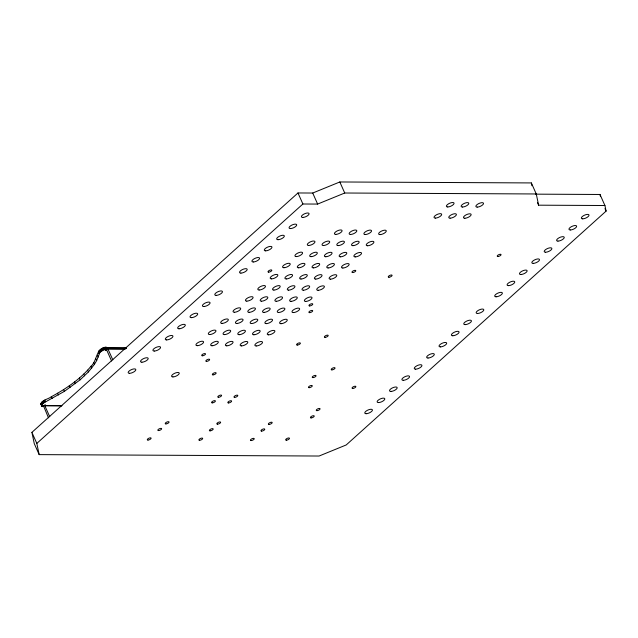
<?xml version="1.0" encoding="UTF-8"?>
<svg xmlns="http://www.w3.org/2000/svg" width="638" height="638" viewBox="0 0 638 638"><rect width="100%" height="100%" fill="white"/><g stroke="black" fill="none" stroke-linecap="round" stroke-linejoin="round"><path stroke-width="0.96" d="M49.708 416.686L44.843 405.76L45.521 404.947L44.788 404.947L42.858 406.677L41.725 406.023L40.848 403.91C42.323 399.675 48.289 399.228 51.343 396.748C65.993 388.741 80.284 379.283 90.987 366.284C97.431 360.709 95.772 347.694 106.323 347.12L107.104 348.866L105.182 350.605L106.721 350.087L111.586 361.012M107.104 348.866L103.643 349.863L99.967 352.264L96.665 360.566L94.512 364.242L88.443 371.914L80.189 379.777L64.39 391.349L43.998 402.738L41.885 404.779L41.725 406.023M31.9 432.373L297.978 192.963L312.716 193.035L339.823 181.974L531.35 182.931L536.263 193.968L538.624 205.181L604.92 205.516L606.1 211.114L346.203 444.965L319.096 456.026L39.173 454.623L34.261 443.585L31.9 432.373L36.813 443.418L39.173 454.623M36.813 443.418L302.898 204.001L317.628 204.072L344.735 193.011L536.263 193.968M535.689 194.151L600.007 194.478L604.92 205.516M126.396 348.053L106.219 348.013L107.822 348.715L112.83 359.896M107.208 348.101L126.141 348.196M107.439 348.26L126.364 348.348M123.684 348.388L125.678 348.396M107.647 348.46L125.574 348.555M107.822 348.715L125.758 348.803M107.974 349.002L124.912 349.082M44.883 405.521L61.838 405.585L44.835 405.664M44.835 405.696L61.79 405.872M40.848 403.91L42.347 406.534M604.968 208.57L606.1 211.114M537.491 202.637L538.624 205.181M339.823 181.974L344.735 193.011M312.716 193.035L317.628 204.072M297.978 192.963L302.898 204.001M105.509 347.247L106.291 349.002M104.648 347.463L105.429 349.217M103.755 347.75L104.536 349.504M102.862 348.109L103.643 349.863M101.984 348.523L102.766 350.278M101.163 348.986L101.944 350.733M100.405 349.48L101.187 351.227M99.743 349.991L100.525 351.745M99.185 350.509L99.967 352.264M98.754 351.02L99.536 352.774M98.459 351.506L99.241 353.261M98.308 351.953L99.089 353.707M97.407 355.294L98.188 357.049M95.883 358.819L96.665 360.566M93.73 362.488L94.512 364.242M90.987 366.284L91.76 368.038M87.661 370.16L88.443 371.914M83.793 374.083L84.567 375.838M79.407 378.031L80.189 379.777M74.558 381.947L75.34 383.701M69.271 385.815L70.052 387.569M63.609 389.595L64.39 391.349M57.611 393.247L58.393 395.002M51.343 396.748L52.125 398.503M44.843 400.058L45.625 401.812M43.998 400.505L44.78 402.259M43.217 400.991L43.998 402.738M42.515 401.493L43.296 403.248M41.925 402.012L42.706 403.766M48.472 417.802L43.376 405.537M41.446 402.53L42.228 404.285M41.103 403.025L41.885 404.779M40.904 403.487L41.677 405.242M41.183 404.564L41.964 406.318M600.007 194.478L600.398 196.344M531.35 182.931L531.94 185.738M202.358 355.781A2.074 0.797 -24 0 0 205.492 354.122A2.074 0.797 -24 0 0 202.94 354.106A2.074 0.797 -24 0 0 202.358 355.781M297.236 345.062A2.074 0.797 -24 0 0 300.37 343.396A2.074 0.797 -24 0 0 297.818 343.388A2.074 0.797 -24 0 0 297.236 345.062M251.093 440.571A2.074 0.797 -24 0 0 254.227 438.904A2.074 0.797 -24 0 0 251.675 438.896A2.074 0.797 -24 0 0 251.093 440.571M147.96 440.053A2.074 0.797 -24 0 0 151.094 438.386A2.074 0.797 -24 0 0 148.542 438.378A2.074 0.797 -24 0 0 147.96 440.053M199.527 440.308A2.074 0.797 -24 0 0 202.661 438.649A2.074 0.797 -24 0 0 200.109 438.633A2.074 0.797 -24 0 0 199.527 440.308M212.996 374.873A2.074 0.797 -24 0 0 216.123 373.206A2.074 0.797 -24 0 0 213.571 373.198A2.074 0.797 -24 0 0 212.996 374.873M312.915 377.616A2.074 0.797 -24 0 0 316.041 375.949A2.074 0.797 -24 0 0 313.489 375.934A2.074 0.797 -24 0 0 312.915 377.616M316.919 410.665A2.074 0.797 -24 0 0 320.053 408.998A2.074 0.797 -24 0 0 317.501 408.99A2.074 0.797 -24 0 0 316.919 410.665M268.654 272.131A2.074 0.797 -24 0 0 271.788 270.472A2.074 0.797 -24 0 0 269.236 270.456A2.074 0.797 -24 0 0 268.654 272.131M331.888 369.873A2.074 0.797 -24 0 0 335.022 368.206A2.074 0.797 -24 0 0 332.47 368.19A2.074 0.797 -24 0 0 331.888 369.873M234.648 397.378A2.074 0.797 -24 0 0 237.783 395.712A2.074 0.797 -24 0 0 235.231 395.696A2.074 0.797 -24 0 0 234.648 397.378M218.443 397.299A2.074 0.797 -24 0 0 221.577 395.632A2.074 0.797 -24 0 0 219.025 395.616A2.074 0.797 -24 0 0 218.443 397.299M212.255 402.865A2.074 0.797 -24 0 0 215.389 401.198A2.074 0.797 -24 0 0 212.837 401.182A2.074 0.797 -24 0 0 212.255 402.865M228.46 402.945A2.074 0.797 -24 0 0 231.594 401.278A2.074 0.797 -24 0 0 229.042 401.27A2.074 0.797 -24 0 0 228.46 402.945M309.143 387.673A2.074 0.797 -24 0 0 312.269 386.006A2.074 0.797 -24 0 0 309.717 385.998A2.074 0.797 -24 0 0 309.143 387.673M352.718 388.446A2.074 0.797 -24 0 0 355.852 386.787A2.074 0.797 -24 0 0 353.3 386.772A2.074 0.797 -24 0 0 352.718 388.446M365.247 234.545A4.155 1.587 -24 0 0 371.507 231.219A4.155 1.587 -24 0 0 366.403 231.195A4.155 1.587 -24 0 0 365.247 234.545M352.87 245.678A4.155 1.587 -24 0 0 359.13 242.352A4.155 1.587 -24 0 0 354.034 242.328A4.155 1.587 -24 0 0 352.87 245.678M340.493 256.819A4.155 1.587 -24 0 0 346.761 253.485A4.155 1.587 -24 0 0 341.657 253.461A4.155 1.587 -24 0 0 340.493 256.819M328.115 267.952A4.155 1.587 -24 0 0 334.384 264.626A4.155 1.587 -24 0 0 329.28 264.603A4.155 1.587 -24 0 0 328.115 267.952M315.738 279.085A4.155 1.587 -24 0 0 322.007 275.76A4.155 1.587 -24 0 0 316.903 275.736A4.155 1.587 -24 0 0 315.738 279.085M303.369 290.226A4.155 1.587 -24 0 0 309.629 286.893A4.155 1.587 -24 0 0 304.525 286.869A4.155 1.587 -24 0 0 303.369 290.226M290.992 301.359A4.155 1.587 -24 0 0 297.252 298.034A4.155 1.587 -24 0 0 292.148 298.01A4.155 1.587 -24 0 0 290.992 301.359M305.722 301.431A4.155 1.587 -24 0 0 311.99 298.106A4.155 1.587 -24 0 0 306.886 298.082A4.155 1.587 -24 0 0 305.722 301.431M293.344 312.572A4.155 1.587 -24 0 0 299.613 309.239A4.155 1.587 -24 0 0 294.509 309.215A4.155 1.587 -24 0 0 293.344 312.572M280.975 323.705A4.155 1.587 -24 0 0 287.236 320.38A4.155 1.587 -24 0 0 282.132 320.348A4.155 1.587 -24 0 0 280.975 323.705M268.598 334.838A4.155 1.587 -24 0 0 274.858 331.513A4.155 1.587 -24 0 0 269.754 331.489A4.155 1.587 -24 0 0 268.598 334.838M253.86 334.767A4.155 1.587 -24 0 0 260.129 331.441A4.155 1.587 -24 0 0 255.025 331.409A4.155 1.587 -24 0 0 253.86 334.767M266.237 323.633A4.155 1.587 -24 0 0 272.506 320.3A4.155 1.587 -24 0 0 267.402 320.276A4.155 1.587 -24 0 0 266.237 323.633M278.615 312.492A4.155 1.587 -24 0 0 284.875 309.167A4.155 1.587 -24 0 0 279.779 309.143A4.155 1.587 -24 0 0 278.615 312.492M276.254 301.288A4.155 1.587 -24 0 0 282.522 297.954A4.155 1.587 -24 0 0 277.418 297.93A4.155 1.587 -24 0 0 276.254 301.288M263.885 312.421A4.155 1.587 -24 0 0 270.145 309.095A4.155 1.587 -24 0 0 265.041 309.071A4.155 1.587 -24 0 0 263.885 312.421M251.508 323.554A4.155 1.587 -24 0 0 257.768 320.228A4.155 1.587 -24 0 0 252.664 320.204A4.155 1.587 -24 0 0 251.508 323.554M239.13 334.695A4.155 1.587 -24 0 0 245.391 331.361A4.155 1.587 -24 0 0 240.287 331.337A4.155 1.587 -24 0 0 239.13 334.695M224.401 334.615A4.155 1.587 -24 0 0 230.661 331.289A4.155 1.587 -24 0 0 225.557 331.266A4.155 1.587 -24 0 0 224.401 334.615M236.77 323.482A4.155 1.587 -24 0 0 243.038 320.156A4.155 1.587 -24 0 0 237.934 320.132A4.155 1.587 -24 0 0 236.77 323.482M249.147 312.349A4.155 1.587 -24 0 0 255.415 309.023A4.155 1.587 -24 0 0 250.311 308.991A4.155 1.587 -24 0 0 249.147 312.349M261.524 301.208A4.155 1.587 -24 0 0 267.793 297.882A4.155 1.587 -24 0 0 262.689 297.858A4.155 1.587 -24 0 0 261.524 301.208M288.631 290.146A4.155 1.587 -24 0 0 294.9 286.821A4.155 1.587 -24 0 0 289.796 286.797A4.155 1.587 -24 0 0 288.631 290.146M273.901 290.075A4.155 1.587 -24 0 0 280.162 286.749A4.155 1.587 -24 0 0 275.058 286.725A4.155 1.587 -24 0 0 273.901 290.075M286.279 278.942A4.155 1.587 -24 0 0 292.539 275.616A4.155 1.587 -24 0 0 287.435 275.584A4.155 1.587 -24 0 0 286.279 278.942M301.008 279.013A4.155 1.587 -24 0 0 307.277 275.688A4.155 1.587 -24 0 0 302.173 275.664A4.155 1.587 -24 0 0 301.008 279.013M313.386 267.88A4.155 1.587 -24 0 0 319.646 264.555A4.155 1.587 -24 0 0 314.542 264.523A4.155 1.587 -24 0 0 313.386 267.88M298.656 267.808A4.155 1.587 -24 0 0 304.916 264.475A4.155 1.587 -24 0 0 299.812 264.451A4.155 1.587 -24 0 0 298.656 267.808M311.025 256.667A4.155 1.587 -24 0 0 317.293 253.342A4.155 1.587 -24 0 0 312.189 253.318A4.155 1.587 -24 0 0 311.025 256.667M325.763 256.747A4.155 1.587 -24 0 0 332.023 253.414A4.155 1.587 -24 0 0 326.919 253.39A4.155 1.587 -24 0 0 325.763 256.747M338.14 245.606A4.155 1.587 -24 0 0 344.4 242.281A4.155 1.587 -24 0 0 339.296 242.257A4.155 1.587 -24 0 0 338.14 245.606M323.402 245.534A4.155 1.587 -24 0 0 329.671 242.209A4.155 1.587 -24 0 0 324.567 242.177A4.155 1.587 -24 0 0 323.402 245.534M335.779 234.401A4.155 1.587 -24 0 0 342.048 231.068A4.155 1.587 -24 0 0 336.944 231.044A4.155 1.587 -24 0 0 335.779 234.401M350.509 234.473A4.155 1.587 -24 0 0 356.778 231.147A4.155 1.587 -24 0 0 351.674 231.115A4.155 1.587 -24 0 0 350.509 234.473M308.672 245.463A4.155 1.587 -24 0 0 314.933 242.129A4.155 1.587 -24 0 0 309.829 242.105A4.155 1.587 -24 0 0 308.672 245.463M296.295 256.596A4.155 1.587 -24 0 0 302.556 253.27A4.155 1.587 -24 0 0 297.46 253.238A4.155 1.587 -24 0 0 296.295 256.596M283.918 267.729A4.155 1.587 -24 0 0 290.186 264.403A4.155 1.587 -24 0 0 285.082 264.379A4.155 1.587 -24 0 0 283.918 267.729M271.541 278.87A4.155 1.587 -24 0 0 277.809 275.536A4.155 1.587 -24 0 0 272.705 275.512A4.155 1.587 -24 0 0 271.541 278.87M259.164 290.003A4.155 1.587 -24 0 0 265.432 286.677A4.155 1.587 -24 0 0 260.328 286.645A4.155 1.587 -24 0 0 259.164 290.003M246.794 301.136A4.155 1.587 -24 0 0 253.055 297.81A4.155 1.587 -24 0 0 247.951 297.786A4.155 1.587 -24 0 0 246.794 301.136M234.417 312.277A4.155 1.587 -24 0 0 240.678 308.944A4.155 1.587 -24 0 0 235.574 308.92A4.155 1.587 -24 0 0 234.417 312.277M222.04 323.41A4.155 1.587 -24 0 0 228.3 320.085A4.155 1.587 -24 0 0 223.204 320.053A4.155 1.587 -24 0 0 222.04 323.41M209.663 334.543A4.155 1.587 -24 0 0 215.931 331.218A4.155 1.587 -24 0 0 210.827 331.194A4.155 1.587 -24 0 0 209.663 334.543M212.023 345.756A4.155 1.587 -24 0 0 218.284 342.423A4.155 1.587 -24 0 0 213.18 342.399A4.155 1.587 -24 0 0 212.023 345.756M197.286 345.676A4.155 1.587 -24 0 0 203.554 342.351A4.155 1.587 -24 0 0 198.45 342.327A4.155 1.587 -24 0 0 197.286 345.676M261.612 431.105A2.074 0.797 -24 0 0 264.746 429.438A2.074 0.797 -24 0 0 262.194 429.43A2.074 0.797 -24 0 0 261.612 431.105M158.479 430.586A2.074 0.797 -24 0 0 161.613 428.919A2.074 0.797 -24 0 0 159.061 428.911A2.074 0.797 -24 0 0 158.479 430.586M210.046 430.849A2.074 0.797 -24 0 0 213.18 429.183A2.074 0.797 -24 0 0 210.628 429.167A2.074 0.797 -24 0 0 210.046 430.849M309.55 312.652A2.074 0.797 -24 0 0 312.684 310.985A2.074 0.797 -24 0 0 310.132 310.969A2.074 0.797 -24 0 0 309.55 312.652M352.631 272.554A2.074 0.797 -24 0 0 355.765 270.887A2.074 0.797 -24 0 0 353.213 270.879A2.074 0.797 -24 0 0 352.631 272.554M165.904 423.903A2.074 0.797 -24 0 0 169.038 422.244A2.074 0.797 -24 0 0 166.486 422.228A2.074 0.797 -24 0 0 165.904 423.903M269.037 424.422A2.074 0.797 -24 0 0 272.171 422.755A2.074 0.797 -24 0 0 269.619 422.747A2.074 0.797 -24 0 0 269.037 424.422M217.47 424.166A2.074 0.797 -24 0 0 220.604 422.5A2.074 0.797 -24 0 0 218.052 422.484A2.074 0.797 -24 0 0 217.47 424.166M309.613 305.929A2.074 0.797 -24 0 0 312.748 304.27A2.074 0.797 -24 0 0 310.196 304.254A2.074 0.797 -24 0 0 309.613 305.929M311.081 417.914A2.074 0.797 -24 0 0 314.215 416.247A2.074 0.797 -24 0 0 311.663 416.239A2.074 0.797 -24 0 0 311.081 417.914M286.334 440.188A2.074 0.797 -24 0 0 289.461 438.521A2.074 0.797 -24 0 0 286.909 438.505A2.074 0.797 -24 0 0 286.334 440.188M497.903 256.484A2.074 0.797 -24 0 0 501.029 254.825A2.074 0.797 -24 0 0 498.477 254.809A2.074 0.797 -24 0 0 497.903 256.484M388.933 277.219A2.074 0.797 -24 0 0 392.067 275.552A2.074 0.797 -24 0 0 389.515 275.536A2.074 0.797 -24 0 0 388.933 277.219M206.481 361.403A2.074 0.797 -24 0 0 209.615 359.736A2.074 0.797 -24 0 0 207.063 359.728A2.074 0.797 -24 0 0 206.481 361.403M325.053 337.358A2.074 0.797 -24 0 0 328.187 335.7A2.074 0.797 -24 0 0 325.635 335.684A2.074 0.797 -24 0 0 325.053 337.358M464.839 218.252A4.155 1.587 -24 0 0 471.107 214.918A4.155 1.587 -24 0 0 466.003 214.894A4.155 1.587 -24 0 0 464.839 218.252M477.216 207.111A4.155 1.587 -24 0 0 483.484 203.785A4.155 1.587 -24 0 0 478.38 203.761A4.155 1.587 -24 0 0 477.216 207.111M450.109 218.172A4.155 1.587 -24 0 0 456.369 214.846A4.155 1.587 -24 0 0 451.265 214.823A4.155 1.587 -24 0 0 450.109 218.172M462.486 207.039A4.155 1.587 -24 0 0 468.747 203.713A4.155 1.587 -24 0 0 463.643 203.689A4.155 1.587 -24 0 0 462.486 207.039M435.371 218.1A4.155 1.587 -24 0 0 441.64 214.775A4.155 1.587 -24 0 0 436.536 214.751A4.155 1.587 -24 0 0 435.371 218.1M447.748 206.967A4.155 1.587 -24 0 0 454.017 203.634A4.155 1.587 -24 0 0 448.913 203.61A4.155 1.587 -24 0 0 447.748 206.967M172.946 376.914A4.155 1.587 -24 0 0 179.214 373.581A4.155 1.587 -24 0 0 174.11 373.557A4.155 1.587 -24 0 0 172.946 376.914M226.753 345.828A4.155 1.587 -24 0 0 233.022 342.502A4.155 1.587 -24 0 0 227.918 342.47A4.155 1.587 -24 0 0 226.753 345.828M241.483 345.9A4.155 1.587 -24 0 0 247.751 342.574A4.155 1.587 -24 0 0 242.647 342.55A4.155 1.587 -24 0 0 241.483 345.9M256.221 345.971A4.155 1.587 -24 0 0 262.481 342.646A4.155 1.587 -24 0 0 257.377 342.622A4.155 1.587 -24 0 0 256.221 345.971M318.099 290.298A4.155 1.587 -24 0 0 324.367 286.972A4.155 1.587 -24 0 0 319.263 286.94A4.155 1.587 -24 0 0 318.099 290.298M330.476 279.165A4.155 1.587 -24 0 0 336.736 275.831A4.155 1.587 -24 0 0 331.632 275.807A4.155 1.587 -24 0 0 330.476 279.165M342.853 268.024A4.155 1.587 -24 0 0 349.114 264.698A4.155 1.587 -24 0 0 344.01 264.674A4.155 1.587 -24 0 0 342.853 268.024M355.23 256.891A4.155 1.587 -24 0 0 361.491 253.565A4.155 1.587 -24 0 0 356.387 253.541A4.155 1.587 -24 0 0 355.23 256.891M367.6 245.758A4.155 1.587 -24 0 0 373.868 242.424A4.155 1.587 -24 0 0 368.764 242.4A4.155 1.587 -24 0 0 367.6 245.758M379.977 234.617A4.155 1.587 -24 0 0 386.245 231.291A4.155 1.587 -24 0 0 381.141 231.267A4.155 1.587 -24 0 0 379.977 234.617M166.646 339.926A4.155 1.587 -24 0 0 172.906 336.601A4.155 1.587 -24 0 0 167.802 336.577A4.155 1.587 -24 0 0 166.646 339.926M179.023 328.793A4.155 1.587 -24 0 0 185.283 325.468A4.155 1.587 -24 0 0 180.179 325.436A4.155 1.587 -24 0 0 179.023 328.793M240.901 273.112A4.155 1.587 -24 0 0 247.161 269.786A4.155 1.587 -24 0 0 242.057 269.762A4.155 1.587 -24 0 0 240.901 273.112M253.278 261.979A4.155 1.587 -24 0 0 259.538 258.653A4.155 1.587 -24 0 0 254.434 258.629A4.155 1.587 -24 0 0 253.278 261.979M265.647 250.846A4.155 1.587 -24 0 0 271.916 247.512A4.155 1.587 -24 0 0 266.812 247.488A4.155 1.587 -24 0 0 265.647 250.846M278.024 239.705A4.155 1.587 -24 0 0 284.293 236.379A4.155 1.587 -24 0 0 279.189 236.355A4.155 1.587 -24 0 0 278.024 239.705M290.402 228.571A4.155 1.587 -24 0 0 296.67 225.246A4.155 1.587 -24 0 0 291.566 225.222A4.155 1.587 -24 0 0 290.402 228.571M302.779 217.438A4.155 1.587 -24 0 0 309.039 214.105A4.155 1.587 -24 0 0 303.935 214.081A4.155 1.587 -24 0 0 302.779 217.438M390.879 391.437A4.155 1.587 -24 0 0 397.139 388.111A4.155 1.587 -24 0 0 392.035 388.087A4.155 1.587 -24 0 0 390.879 391.437M557.955 241.108A4.155 1.587 -24 0 0 564.215 237.783A4.155 1.587 -24 0 0 559.111 237.759A4.155 1.587 -24 0 0 557.955 241.108M545.578 252.249A4.155 1.587 -24 0 0 551.838 248.916A4.155 1.587 -24 0 0 546.734 248.892A4.155 1.587 -24 0 0 545.578 252.249M533.201 263.382A4.155 1.587 -24 0 0 539.469 260.057A4.155 1.587 -24 0 0 534.365 260.025A4.155 1.587 -24 0 0 533.201 263.382M520.823 274.515A4.155 1.587 -24 0 0 527.092 271.19A4.155 1.587 -24 0 0 521.988 271.166A4.155 1.587 -24 0 0 520.823 274.515M508.446 285.649A4.155 1.587 -24 0 0 514.714 282.323A4.155 1.587 -24 0 0 509.61 282.299A4.155 1.587 -24 0 0 508.446 285.649M496.069 296.79A4.155 1.587 -24 0 0 502.337 293.456A4.155 1.587 -24 0 0 497.233 293.432A4.155 1.587 -24 0 0 496.069 296.79M477.511 313.489A4.155 1.587 -24 0 0 483.771 310.164A4.155 1.587 -24 0 0 478.667 310.14A4.155 1.587 -24 0 0 477.511 313.489M465.134 324.63A4.155 1.587 -24 0 0 471.394 321.297A4.155 1.587 -24 0 0 466.29 321.273A4.155 1.587 -24 0 0 465.134 324.63M452.757 335.763A4.155 1.587 -24 0 0 459.025 332.438A4.155 1.587 -24 0 0 453.921 332.406A4.155 1.587 -24 0 0 452.757 335.763M440.38 346.897A4.155 1.587 -24 0 0 446.648 343.571A4.155 1.587 -24 0 0 441.544 343.547A4.155 1.587 -24 0 0 440.38 346.897M428.002 358.03A4.155 1.587 -24 0 0 434.271 354.704A4.155 1.587 -24 0 0 429.167 354.68A4.155 1.587 -24 0 0 428.002 358.03M415.633 369.171A4.155 1.587 -24 0 0 421.893 365.845A4.155 1.587 -24 0 0 416.789 365.813A4.155 1.587 -24 0 0 415.633 369.171M191.392 317.66A4.155 1.587 -24 0 0 197.66 314.327A4.155 1.587 -24 0 0 192.556 314.303A4.155 1.587 -24 0 0 191.392 317.66M203.769 306.519A4.155 1.587 -24 0 0 210.038 303.194A4.155 1.587 -24 0 0 204.934 303.17A4.155 1.587 -24 0 0 203.769 306.519M403.256 380.304A4.155 1.587 -24 0 0 409.516 376.978A4.155 1.587 -24 0 0 404.412 376.954A4.155 1.587 -24 0 0 403.256 380.304M141.891 362.201A4.155 1.587 -24 0 0 148.16 358.875A4.155 1.587 -24 0 0 143.056 358.843A4.155 1.587 -24 0 0 141.891 362.201M129.514 373.334A4.155 1.587 -24 0 0 135.782 370.008A4.155 1.587 -24 0 0 130.678 369.984A4.155 1.587 -24 0 0 129.514 373.334M154.268 351.059A4.155 1.587 -24 0 0 160.529 347.734A4.155 1.587 -24 0 0 155.425 347.71A4.155 1.587 -24 0 0 154.268 351.059M582.701 218.842A4.155 1.587 -24 0 0 588.97 215.508A4.155 1.587 -24 0 0 583.866 215.484A4.155 1.587 -24 0 0 582.701 218.842M366.124 413.711A4.155 1.587 -24 0 0 372.393 410.386A4.155 1.587 -24 0 0 367.289 410.362A4.155 1.587 -24 0 0 366.124 413.711M378.501 402.578A4.155 1.587 -24 0 0 384.77 399.244A4.155 1.587 -24 0 0 379.666 399.221A4.155 1.587 -24 0 0 378.501 402.578M570.324 229.975A4.155 1.587 -24 0 0 576.592 226.649A4.155 1.587 -24 0 0 571.489 226.618A4.155 1.587 -24 0 0 570.324 229.975M216.146 295.386A4.155 1.587 -24 0 0 222.415 292.06A4.155 1.587 -24 0 0 217.311 292.029A4.155 1.587 -24 0 0 216.146 295.386"/></g></svg>
